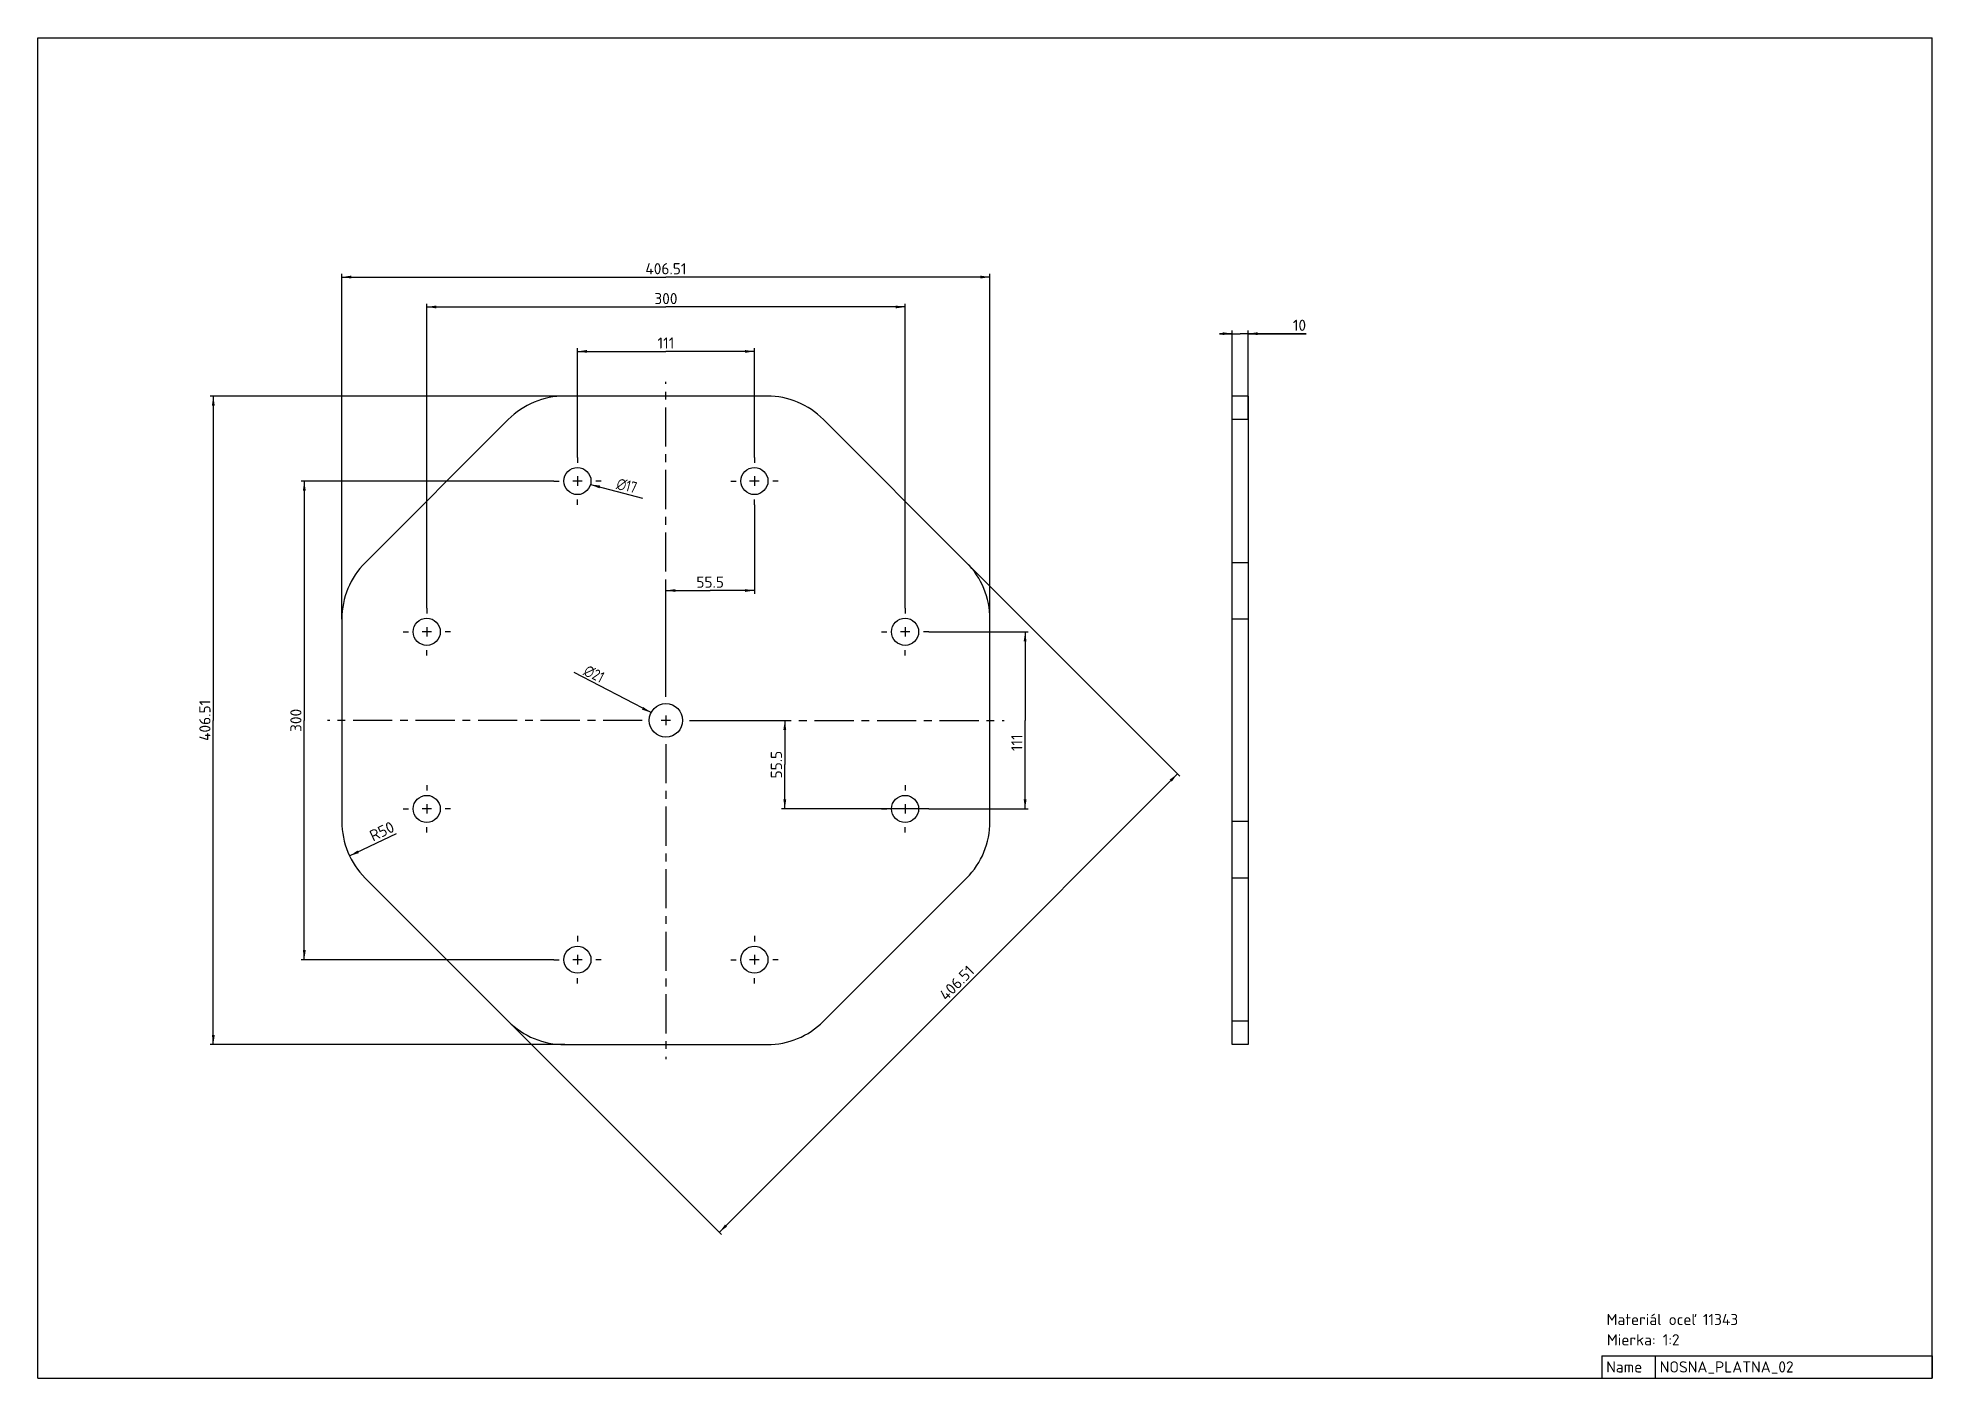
# Model space of a CAD drawing. Header units: millimetres. Extents: x 0 to 594, y 0 to 420.
import ezdxf

# ---------------------------------------------------------------- set-up
doc = ezdxf.new("R2010")
doc.units = ezdxf.units.MM
doc.header["$LTSCALE"] = 32.67
doc.linetypes.add('CENTER', pattern=[0.6, 0.375, -0.075, 0.075, -0.075])
doc.layers.get('0').update_dxf_attribs({"linetype": 'CONTINUOUS'})
doc.layers.add('DEFAULT_1', color=7, linetype='CENTER')
doc.styles.get("Standard").update_dxf_attribs({"font": 'isocpeur.ttf'})
doc.styles.add('TEXTSTYLE_1', font='gdt', dxfattribs={"width": 0.8})
doc.dimstyles.new('DIMSTYLE_1', dxfattribs={"dimtxt": 3.5, "dimasz": 3, "dimexe": 0.18, "dimexo": 0.0625, "dimgap": 0.09, "dimtad": 1, "dimlfac": 2, "dimdsep": 46, "dimtxsty": 'Standard', "dimblk": '_FILLED', "dimblk1": '_FILLED', "dimblk2": '_FILLED', "dimcen": 0.09, "dimadec": 0, "dimazin": 0, "dimtp": 0.01, "dimtm": 0.01, "dimtfac": 1, "dimtofl": 0, "dimtmove": 0, "dimatfit": 3, "dimldrblk": '_FILLED', "dimfxl": 1, "dimtolj": 1, "dimarcsym": 0})
doc.dimstyles.new('DIMSTYLE_2', dxfattribs={"dimtxt": 3.5, "dimasz": 3, "dimexe": 0.18, "dimexo": 0.0625, "dimgap": 0.09, "dimtad": 1, "dimlfac": 2, "dimdsep": 46, "dimtxsty": 'Standard', "dimblk": '_FILLED', "dimblk1": '_FILLED', "dimblk2": '_FILLED', "dimcen": 0.09, "dimadec": 0, "dimazin": 0, "dimtp": 0.01, "dimtm": 0.01, "dimtfac": 1, "dimtofl": 0, "dimtmove": 0, "dimatfit": 3, "dimldrblk": '_FILLED', "dimfxl": 1, "dimtolj": 1, "dimarcsym": 0})
doc.dimstyles.new('DIMSTYLE_3', dxfattribs={"dimtxt": 3.5, "dimasz": 3, "dimexe": 0.18, "dimexo": 0.0625, "dimgap": 0.09, "dimtad": 1, "dimlfac": 2, "dimdsep": 46, "dimtxsty": 'Standard', "dimblk": '_FILLED', "dimblk1": '_FILLED', "dimblk2": '_FILLED', "dimcen": 0.09, "dimadec": 0, "dimazin": 0, "dimtp": 0.01, "dimtm": 0.01, "dimtfac": 1, "dimtofl": 0, "dimtmove": 0, "dimatfit": 3, "dimldrblk": '_FILLED', "dimfxl": 1, "dimtolj": 1, "dimarcsym": 0})

# ---------------------------------------------------------------- blocks, each defined once
blk = doc.blocks.new('_FILLED')
at = {"color": 0, "linetype": 'ByBlock'}
blk.add_solid([(0, 0), (-1, 0.15), (-1, -0.15)], dxfattribs=at)
blk = doc.blocks.new('*D1')
at = {"color": 2, "linetype": 'Continuous'}
for p, q in [((95.31, 237.86), (95.31, 346.05)), ((95.31, 345.05), (196.94, 345.05)), ((298.56, 345.05), (196.94, 345.05)), ((298.56, 237.86), (298.56, 346.05))]:
    blk.add_line(p, q, dxfattribs=at)
at = {"color": 2, "linetype": 'Continuous', "xscale": 3, "yscale": 3, "zscale": 3, "rotation": 180}
blk.add_blockref('_FILLED', (95.31, 345.05), dxfattribs=at)
at = {"color": 2, "linetype": 'Continuous', "xscale": 3, "yscale": 3, "zscale": 3}
blk.add_blockref('_FILLED', (298.56, 345.05), dxfattribs=at)
at = {"color": 2, "linetype": 'Continuous', "insert": (196.94, 349.42), "char_height": 3.5, "width": 12.9298, "attachment_point": 2, "line_spacing_factor": 0.9}
blk.add_mtext('406.51', dxfattribs=at)
blk = doc.blocks.new('*D2')
at = {"color": 2, "linetype": 'Continuous'}
for p, q in [((165.2, 307.75), (54.01, 307.75)), ((55.01, 307.75), (55.01, 206.12)), ((55.01, 104.5), (55.01, 206.12)), ((165.2, 104.5), (54.01, 104.5))]:
    blk.add_line(p, q, dxfattribs=at)
at = {"color": 2, "linetype": 'Continuous', "xscale": 3, "yscale": 3, "zscale": 3}
for p, rotation in [((55.01, 307.75), 90), ((55.01, 104.5), 270)]:
    blk.add_blockref('_FILLED', p, dxfattribs=dict(at, rotation=rotation))
at = {"color": 2, "linetype": 'Continuous', "insert": (50.63, 206.12), "char_height": 3.5, "width": 12.9298, "attachment_point": 2, "rotation": 90, "line_spacing_factor": 0.9}
blk.add_mtext('406.51', dxfattribs=at)
blk = doc.blocks.new('*D3')
at = {"color": 2, "linetype": 'Continuous'}
for p, q in [((291.24, 255.54), (358.1, 188.68)), ((357.39, 189.39), (285.53, 117.53)), ((213.67, 45.67), (285.53, 117.53)), ((147.52, 111.82), (214.38, 44.96))]:
    blk.add_line(p, q, dxfattribs=at)
at = {"color": 2, "linetype": 'Continuous', "xscale": 3, "yscale": 3, "zscale": 3}
for p, rotation in [((357.39, 189.39), 45), ((213.67, 45.67), 225)]:
    blk.add_blockref('_FILLED', p, dxfattribs=dict(at, rotation=rotation))
at = {"color": 2, "linetype": 'Continuous', "insert": (286.91, 125.09), "char_height": 3.5, "width": 12.9298, "attachment_point": 2, "rotation": 45, "line_spacing_factor": 0.9}
blk.add_mtext('406.51', dxfattribs=at)
blk = doc.blocks.new('*D4')
at = {"color": 2, "linetype": 'Continuous'}
blk.add_line((192.28, 208.54), (168.14, 221.08), dxfattribs=at)
at = {"color": 2, "linetype": 'Continuous', "xscale": 3, "yscale": 3, "zscale": 3, "rotation": 332.5486581826}
blk.add_blockref('_FILLED', (192.28, 208.54), dxfattribs=at)
at = {"color": 2, "linetype": 'Continuous', "insert": (178.02, 220.88), "char_height": 3.5, "width": 8.8609, "attachment_point": 3, "rotation": 332.54866, "line_spacing_factor": 0.9, "style": 'TEXTSTYLE_1'}
blk.add_mtext('{\\Fgdt;n}\\Fisocpeur.ttf;21', dxfattribs=at)
blk = doc.blocks.new('*D5')
at = {"color": 2, "linetype": 'Continuous'}
blk.add_line((173.3, 280.04), (189.57, 275.74), dxfattribs=at)
at = {"color": 2, "linetype": 'Continuous', "xscale": 3, "yscale": 3, "zscale": 3, "rotation": 165.1898029705}
blk.add_blockref('_FILLED', (173.3, 280.04), dxfattribs=at)
at = {"color": 2, "linetype": 'Continuous', "insert": (182.12, 282.23), "char_height": 3.5, "width": 8.8609, "attachment_point": 1, "rotation": 345.1898, "line_spacing_factor": 0.9, "style": 'TEXTSTYLE_1'}
blk.add_mtext('{\\Fgdt;n}\\Fisocpeur.ttf;17', dxfattribs=at)
blk = doc.blocks.new('*D6')
at = {"color": 2, "linetype": 'Continuous'}
for p, q in [((224.69, 273.7), (224.69, 245.82)), ((196.94, 213.55), (196.94, 247.82)), ((196.94, 246.82), (210.81, 246.82)), ((224.69, 246.82), (210.81, 246.82))]:
    blk.add_line(p, q, dxfattribs=at)
at = {"color": 2, "linetype": 'Continuous', "xscale": 3, "yscale": 3, "zscale": 3, "rotation": 180}
blk.add_blockref('_FILLED', (196.94, 246.82), dxfattribs=at)
at = {"color": 2, "linetype": 'Continuous', "xscale": 3, "yscale": 3, "zscale": 3}
blk.add_blockref('_FILLED', (224.69, 246.82), dxfattribs=at)
at = {"color": 2, "linetype": 'Continuous', "insert": (210.81, 251.2), "char_height": 3.5, "width": 8.3884, "attachment_point": 2, "line_spacing_factor": 0.9}
blk.add_mtext('55.5', dxfattribs=at)
blk = doc.blocks.new('*D7')
at = {"color": 2, "linetype": 'Continuous'}
for p, q in [((204.36, 206.12), (235.22, 206.12)), ((234.22, 206.12), (234.22, 192.25)), ((234.22, 178.37), (234.22, 192.25)), ((277.69, 178.37), (233.22, 178.37))]:
    blk.add_line(p, q, dxfattribs=at)
at = {"color": 2, "linetype": 'Continuous', "xscale": 3, "yscale": 3, "zscale": 3}
for p, rotation in [((234.22, 206.12), 90), ((234.22, 178.37), 270)]:
    blk.add_blockref('_FILLED', p, dxfattribs=dict(at, rotation=rotation))
at = {"color": 2, "linetype": 'Continuous', "insert": (229.84, 192.25), "char_height": 3.5, "width": 8.3884, "attachment_point": 2, "rotation": 90, "line_spacing_factor": 0.9}
blk.add_mtext('55.5', dxfattribs=at)
blk = doc.blocks.new('*D8')
at = {"color": 2, "linetype": 'Continuous'}
for p, q in [((169.19, 288.55), (169.19, 322.75)), ((169.19, 321.75), (196.94, 321.75)), ((224.69, 321.75), (196.94, 321.75)), ((224.69, 288.55), (224.69, 322.75))]:
    blk.add_line(p, q, dxfattribs=at)
at = {"color": 2, "linetype": 'Continuous', "xscale": 3, "yscale": 3, "zscale": 3, "rotation": 180}
blk.add_blockref('_FILLED', (169.19, 321.75), dxfattribs=at)
at = {"color": 2, "linetype": 'Continuous', "xscale": 3, "yscale": 3, "zscale": 3}
blk.add_blockref('_FILLED', (224.69, 321.75), dxfattribs=at)
at = {"color": 2, "linetype": 'Continuous', "insert": (196.94, 326.13), "char_height": 3.5, "width": 5.25, "attachment_point": 2, "line_spacing_factor": 0.9}
blk.add_mtext('111', dxfattribs=at)
blk = doc.blocks.new('*D9')
at = {"color": 2, "linetype": 'Continuous'}
for p, q in [((279.36, 233.87), (310.58, 233.87)), ((309.58, 233.87), (309.58, 206.12)), ((309.58, 178.37), (309.58, 206.12)), ((279.36, 178.37), (310.58, 178.37))]:
    blk.add_line(p, q, dxfattribs=at)
at = {"color": 2, "linetype": 'Continuous', "xscale": 3, "yscale": 3, "zscale": 3}
for p, rotation in [((309.58, 233.87), 90), ((309.58, 178.37), 270)]:
    blk.add_blockref('_FILLED', p, dxfattribs=dict(at, rotation=rotation))
at = {"color": 2, "linetype": 'Continuous', "insert": (305.21, 199.12), "char_height": 3.5, "width": 5.25, "attachment_point": 2, "rotation": 90, "line_spacing_factor": 0.9}
blk.add_mtext('111', dxfattribs=at)
blk = doc.blocks.new('*D10')
at = {"color": 2, "linetype": 'Continuous'}
for p, q in [((121.94, 241.3), (121.94, 336.68)), ((121.94, 335.68), (196.94, 335.68)), ((271.94, 335.68), (196.94, 335.68)), ((271.94, 241.3), (271.94, 336.68))]:
    blk.add_line(p, q, dxfattribs=at)
at = {"color": 2, "linetype": 'Continuous', "xscale": 3, "yscale": 3, "zscale": 3, "rotation": 180}
blk.add_blockref('_FILLED', (121.94, 335.68), dxfattribs=at)
at = {"color": 2, "linetype": 'Continuous', "xscale": 3, "yscale": 3, "zscale": 3}
blk.add_blockref('_FILLED', (271.94, 335.68), dxfattribs=at)
at = {"color": 2, "linetype": 'Continuous', "insert": (196.94, 340.05), "char_height": 3.5, "width": 7.3326, "attachment_point": 2, "line_spacing_factor": 0.9}
blk.add_mtext('300', dxfattribs=at)
blk = doc.blocks.new('*D11')
at = {"color": 2, "linetype": 'Continuous'}
for p, q in [((161.76, 281.12), (82.54, 281.12)), ((83.54, 281.12), (83.54, 206.12)), ((83.54, 131.12), (83.54, 206.12)), ((161.76, 131.12), (82.54, 131.12))]:
    blk.add_line(p, q, dxfattribs=at)
at = {"color": 2, "linetype": 'Continuous', "xscale": 3, "yscale": 3, "zscale": 3}
for p, rotation in [((83.54, 281.12), 90), ((83.54, 131.12), 270)]:
    blk.add_blockref('_FILLED', p, dxfattribs=dict(at, rotation=rotation))
at = {"color": 2, "linetype": 'Continuous', "insert": (79.16, 206.12), "char_height": 3.5, "width": 7.3326, "attachment_point": 2, "rotation": 90, "line_spacing_factor": 0.9}
blk.add_mtext('300', dxfattribs=at)
blk = doc.blocks.new('*D12')
at = {"color": 2, "linetype": 'Continuous'}
blk.add_line((97.74, 163.64), (112.47, 170.65), dxfattribs=at)
at = {"color": 2, "linetype": 'Continuous', "xscale": 3, "yscale": 3, "zscale": 3, "rotation": 205.452693637}
blk.add_blockref('_FILLED', (97.74, 163.64), dxfattribs=at)
at = {"color": 2, "linetype": 'Continuous', "insert": (107.12, 172.95), "char_height": 3.5, "width": 7.6798, "attachment_point": 2, "rotation": 25.45269, "line_spacing_factor": 0.9}
blk.add_mtext('R50', dxfattribs=at)
blk = doc.blocks.new('*D13')
at = {"color": 2, "linetype": 'Continuous'}
for p, q in [((374.5, 327.31), (370.5, 327.31)), ((370.5, 327.31), (377, 327.31)), ((374.5, 300.43), (374.5, 328.31)), ((397.74, 327.31), (377, 327.31)), ((379.5, 300.43), (379.5, 328.31)), ((379.5, 327.31), (397.74, 327.31))]:
    blk.add_line(p, q, dxfattribs=at)
at = {"color": 2, "linetype": 'Continuous', "xscale": 3, "yscale": 3, "zscale": 3}
blk.add_blockref('_FILLED', (374.5, 327.31), dxfattribs=at)
at = {"color": 2, "linetype": 'Continuous', "xscale": 3, "yscale": 3, "zscale": 3, "rotation": 180}
blk.add_blockref('_FILLED', (379.5, 327.31), dxfattribs=at)
at = {"color": 2, "linetype": 'Continuous', "insert": (393.54, 331.69), "char_height": 3.5, "width": 4.1942, "attachment_point": 1, "line_spacing_factor": 0.9}
blk.add_mtext('10', dxfattribs=at)
blk = doc.blocks.new('*T14')
at = {"color": 2, "linetype": 'Continuous'}
for p, q in [((0, 0), (103.6, 0)), ((0, 0), (0, -7)), ((16.8, 0), (16.8, -7)), ((103.6, 0), (103.6, -7)), ((0, -7), (103.6, -7))]:
    blk.add_line(p, q, dxfattribs=at)
at = {"color": 2, "linetype": 'Continuous', "char_height": 3.5, "attachment_point": 1, "line_spacing_factor": 0.9}
for s, insert, width in [('Name', (1.4, -1.75), 21.6653), ('NOSNA_PLATNA_02', (18.2, -1.75), 85.2727)]:
    blk.add_mtext(s, dxfattribs=dict(at, insert=insert, width=width))

msp = doc.modelspace()

# ---------------------------------------------------------------- linework, layer by layer
at = {"color": 7, "linetype": 'Continuous'}
for p, q in [((0, 0), (0, 420)), ((0, 420), (594, 420)), ((594, 0), (594, 420)), ((228.6772, 307.75), (165.1975, 307.75)), ((374.5, 104.4965), (374.5, 307.75)), ((379.5, 307.75), (374.5, 307.75)), ((379.5, 307.75), (379.5, 104.4965)), ((147.5199, 300.4277), (102.633, 255.5408)), ((291.2418, 255.5408), (246.3549, 300.4277)), ((379.5, 300.4277), (374.5, 300.4277)), ((170.6724, 281.1233), (167.7024, 281.1233)), ((169.1874, 282.6083), (169.1874, 279.6383)), ((226.1724, 281.1233), (223.2024, 281.1233)), ((224.6874, 282.6083), (224.6874, 279.6383)), ((379.5, 255.5408), (374.5, 255.5408)), ((95.3106, 237.8631), (95.3106, 174.3834)), ((298.5641, 174.3834), (298.5641, 237.8631)), ((379.5, 237.8631), (374.5, 237.8631)), ((123.4224, 233.8733), (120.4524, 233.8733)), ((121.9374, 235.3583), (121.9374, 232.3883)), ((273.4224, 233.8733), (270.4524, 233.8733)), ((271.9374, 235.3583), (271.9374, 232.3883)), ((198.4224, 206.1233), (195.4524, 206.1233)), ((196.9374, 207.6083), (196.9374, 204.6383)), ((123.4224, 178.3733), (120.4524, 178.3733)), ((121.9374, 179.8583), (121.9374, 176.8883)), ((273.4224, 178.3733), (270.4524, 178.3733)), ((271.9374, 179.8583), (271.9374, 176.8883)), ((379.5, 174.3834), (374.5, 174.3834)), ((102.633, 156.7058), (147.5199, 111.8189)), ((246.3549, 111.8189), (291.2418, 156.7058)), ((379.5, 156.7058), (374.5, 156.7058)), ((170.6724, 131.1233), (167.7024, 131.1233)), ((169.1874, 132.6083), (169.1874, 129.6383)), ((226.1724, 131.1233), (223.2024, 131.1233)), ((224.6874, 132.6083), (224.6874, 129.6383)), ((379.5, 111.8189), (374.5, 111.8189)), ((165.1975, 104.4965), (228.6772, 104.4965)), ((379.5, 104.4965), (374.5, 104.4965)), ((0, 0), (594, 0))]:
    msp.add_line(p, q, dxfattribs=at)
for centre, radius in [((169.1874, 281.1233), 4.25), ((224.6874, 281.1233), 4.25), ((121.9374, 233.8733), 4.25), ((271.9374, 233.8733), 4.25), ((196.9374, 206.1233), 5.25), ((121.9374, 178.3733), 4.25), ((271.9374, 178.3733), 4.25), ((169.1874, 131.1233), 4.25), ((224.6874, 131.1233), 4.25)]:
    msp.add_circle(centre, radius, dxfattribs=at)
for centre, start, end in [((165.1975, 282.75), 90, 135), ((228.6772, 282.75), 45, 90), ((120.3106, 237.8631), 135, 180), ((273.5641, 237.8631), 0, 45), ((120.3106, 174.3834), 180, 225), ((273.5641, 174.3834), 315, 360), ((165.1975, 129.4965), 225, 270), ((228.6772, 129.4965), 270, 315)]:
    msp.add_arc(centre, 25, start, end, dxfattribs=at)
at = {"layer": 'DEFAULT_1', "color": 7, "linetype": 'CENTER'}
for p, q in [((196.9374, 213.5483), (196.9374, 312.2466)), ((169.1874, 288.5483), (169.1874, 286.8733)), ((224.6874, 288.5483), (224.6874, 286.8733)), ((161.7624, 281.1233), (163.4374, 281.1233)), ((176.6124, 281.1233), (174.9374, 281.1233)), ((217.2624, 281.1233), (218.9374, 281.1233)), ((232.1124, 281.1233), (230.4374, 281.1233)), ((169.1874, 273.6983), (169.1874, 275.3733)), ((224.6874, 273.6983), (224.6874, 275.3733)), ((121.9374, 241.2983), (121.9374, 239.6233)), ((271.9374, 241.2983), (271.9374, 239.6233)), ((114.5124, 233.8733), (116.1874, 233.8733)), ((129.3624, 233.8733), (127.6874, 233.8733)), ((264.5124, 233.8733), (266.1874, 233.8733)), ((279.3624, 233.8733), (277.6874, 233.8733)), ((121.9374, 226.4483), (121.9374, 228.1233)), ((271.9374, 226.4483), (271.9374, 228.1233)), ((189.5124, 206.1233), (90.8141, 206.1233)), ((204.3624, 206.1233), (303.0607, 206.1233)), ((196.9374, 198.6983), (196.9374, 100)), ((121.9374, 185.7983), (121.9374, 184.1233)), ((271.9374, 185.7983), (271.9374, 184.1233)), ((114.5124, 178.3733), (116.1874, 178.3733)), ((129.3624, 178.3733), (127.6874, 178.3733)), ((264.5124, 178.3733), (266.1874, 178.3733)), ((279.3624, 178.3733), (277.6874, 178.3733)), ((121.9374, 170.9483), (121.9374, 172.6233)), ((271.9374, 170.9483), (271.9374, 172.6233)), ((169.1874, 138.5483), (169.1874, 136.8733)), ((224.6874, 138.5483), (224.6874, 136.8733)), ((161.7624, 131.1233), (163.4374, 131.1233)), ((176.6124, 131.1233), (174.9374, 131.1233)), ((217.2624, 131.1233), (218.9374, 131.1233)), ((232.1124, 131.1233), (230.4374, 131.1233)), ((169.1874, 123.6983), (169.1874, 125.3733)), ((224.6874, 123.6983), (224.6874, 125.3733))]:
    msp.add_line(p, q, dxfattribs=at)

# ---------------------------------------------------------------- block references
msp.add_blockref('*T14', (490.4, 7))

# ---------------------------------------------------------------- texts
at = {"color": 2, "linetype": 'Continuous', "char_height": 3.5, "attachment_point": 1, "line_spacing_factor": 0.9}
for s, insert, width in [('Materiál oceľ 11343', (491.9037, 20.1229), 41.421488), ('Mierka: 1:2', (492, 13.75), 22.041322)]:
    msp.add_mtext(s, dxfattribs=dict(at, insert=insert, width=width))

# ---------------------------------------------------------------- dimensions: what is measured, and where the dimension line sits
at = {"color": 2, "linetype": 'Continuous'}
for base, p1, p2, picture, middle in [((298.5641, 345.0483), (95.3106, 237.8631), (298.5641, 237.8631), '*D1', (190.4725, 347.6733)), ((271.9374, 335.676), (121.9374, 241.2983), (271.9374, 241.2983), '*D10', (193.2711, 338.301)), ((379.5, 327.3123), (374.5, 300.4277), (379.5, 300.4277), '*D13', (395.6408, 329.9373)), ((224.6874, 321.7541), (169.1874, 288.5483), (224.6874, 288.5483), '*D8', (194.3124, 324.3791)), ((224.6874, 246.8217), (196.9374, 213.5483), (224.6874, 273.6983), '*D6', (206.6182, 249.4467))]:
    dim = msp.add_linear_dim(base=base, p1=p1, p2=p2, dimstyle='DIMSTYLE_1', dxfattribs=at)
    dim.commit()
    dim.dimension.update_dxf_attribs({"geometry": picture, "text_midpoint": middle, "dimtype": 160})
for base, p1, p2, angle, picture, middle in [((55.0088, 104.4965), (165.1975, 307.75), (165.1975, 104.4965), 270, '*D2', (55.2806, 200.3437)), ((83.535, 131.1233), (161.7624, 281.1233), (161.7624, 131.1233), 270, '*D11', (82.5528, 202.8456)), ((213.6694, 45.6694), (291.2418, 255.5408), (147.5199, 111.8189), 225, '*D3', (284.7477, 118.3552)), ((309.5833, 178.3733), (279.3624, 233.8733), (279.3624, 178.3733), 270, '*D9', (308.1345, 196.7765)), ((234.2189, 178.3733), (204.3624, 206.1233), (277.6874, 178.3733), 270, '*D7', (233.4732, 188.4987))]:
    dim = msp.add_linear_dim(base=base, p1=p1, p2=p2, angle=angle, dimstyle='DIMSTYLE_1', dxfattribs=at)
    dim.commit()
    dim.dimension.update_dxf_attribs({"geometry": picture, "text_midpoint": middle, "dimtype": 160})
for p1, p2, picture, middle in [((173.2962, 280.0369), (165.0786, 282.2097), '*D5', (185.9542, 279.4053)), ((192.2785, 208.5435), (201.5962, 203.7031), '*D4', (176.2914, 224.6202))]:
    dim = msp.add_diameter_dim_2p(p1=p1, p2=p2, dimstyle='DIMSTYLE_2', dxfattribs=at)
    dim.commit()
    dim.dimension.update_dxf_attribs({"geometry": picture, "text_midpoint": middle, "dimtype": 163})
dim = msp.add_radius_dim(center=(120.3106, 174.3834), mpoint=(97.7371, 163.6393), dimstyle='DIMSTYLE_3', dxfattribs=at)
dim.commit()
dim.dimension.update_dxf_attribs({"geometry": '*D12', "text_midpoint": (106.0494, 170.7664), "dimtype": 164})

doc.saveas('drawing.dxf')
